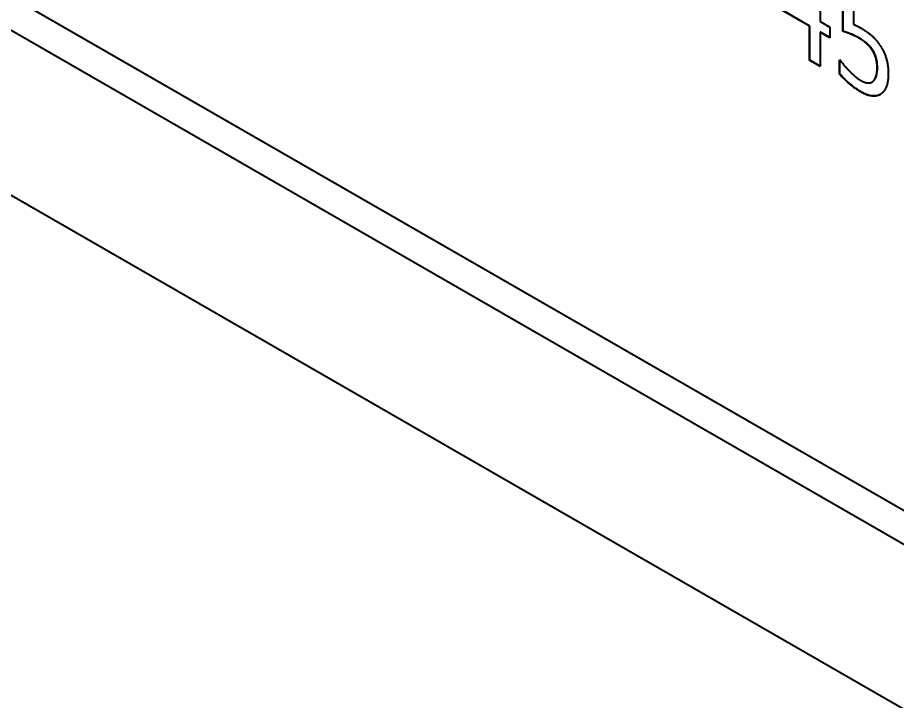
# Model space of a CAD drawing. Header units: millimetres. Extents: x 0 to 3364, y 0 to 2376.
# Drawn here: x 2988.65 to 2999.49, y 1869.62 to 1878.05 of the extents above; entities that cross this region are included whole.
import ezdxf

# ---------------------------------------------------------------- set-up
doc = ezdxf.new("R2010")
doc.units = ezdxf.units.MM
doc.header["$LTSCALE"] = 4
doc.layers.add('가시적인 것(ISO)', color=3, linetype='Continuous', lineweight=40, true_color=0x00ff00)
doc.layers.add('가시적인 좁은 것(ISO)', color=3, linetype='Continuous', lineweight=35, true_color=0x00ff00)

msp = doc.modelspace()

# ---------------------------------------------------------------- linework, layer by layer
at = {"layer": '가시적인 것(ISO)'}
for p, q in [((3021.0979, 1859.5693), (2972.2482, 1887.7)), ((2972.2517, 1887.702), (3021.0985, 1859.573)), ((3024.9608, 1854.8962), (2968.3923, 1887.4718)), ((2971.9243, 1887.4777), (3021.4217, 1858.974)), ((2998.5343, 1878.6706), (2998.5343, 1877.9979)), ((2998.8145, 1877.8772), (2998.8145, 1878.5093)), ((2998.818, 1877.8793), (2998.818, 1878.5072)), ((2998.4045, 1877.9404), (2997.9592, 1878.1968)), ((2998.408, 1877.9425), (2997.9628, 1878.1989)), ((2998.9443, 1878.2904), (2998.9443, 1877.9635)), ((2998.5343, 1877.9979), (2998.6537, 1877.9291)), ((2998.408, 1877.9425), (2998.4045, 1877.9404)), ((2998.4045, 1877.5191), (2998.4045, 1877.9404)), ((2998.408, 1877.5211), (2998.408, 1877.9425)), ((2998.6537, 1877.9291), (2998.6537, 1877.7969)), ((2998.818, 1877.8793), (2998.8145, 1877.8772)), ((2998.5378, 1877.8677), (2998.5343, 1877.8657)), ((2998.6537, 1877.7969), (2998.5343, 1877.8657)), ((2998.5343, 1877.8657), (2998.5343, 1877.4443)), ((2998.6537, 1877.801), (2998.5378, 1877.8677)), ((2999.1825, 1877.6426), (2999.1789, 1877.6405)), ((2998.408, 1877.5211), (2998.4045, 1877.5191)), ((2998.5343, 1877.4443), (2998.4045, 1877.5191)), ((2998.5343, 1877.4484), (2998.408, 1877.5211)), ((2998.7732, 1877.3504), (2998.7732, 1877.5244)), ((2998.7732, 1877.5244), (2998.7827, 1877.5189)), ((2998.7768, 1877.3525), (2998.7768, 1877.5223)), ((2998.7768, 1877.3525), (2998.7732, 1877.3504)), ((2999.1756, 1877.2545), (2999.172, 1877.2525)), ((2999.1876, 1877.263), (2999.1841, 1877.2609))]:
    msp.add_line(p, q, dxfattribs=at)
for points, degree in [([(2999.013, 1877.7927), (2998.9589, 1877.8239), (2998.848, 1877.8669), (2998.8145, 1877.8772)], 2), ([(2998.9443, 1877.9635), (2998.9683, 1877.9536), (2999.0165, 1877.9289), (2999.0354, 1877.918)], 2), ([(2999.0354, 1877.918), (2999.1127, 1877.8734), (2999.2202, 1877.7808), (2999.2692, 1877.7068)], 2), ([(2999.1789, 1877.6405), (2999.1497, 1877.6882), (2999.0655, 1877.7625), (2999.013, 1877.7927)], 2), ([(2999.2692, 1877.7068), (2999.3199, 1877.6319), (2999.3732, 1877.4621), (2999.3732, 1877.3508)], 2), ([(2999.2357, 1877.431), (2999.2357, 1877.4966), (2999.2064, 1877.5969), (2999.1789, 1877.6405)], 2), ([(2998.7827, 1877.5189), (2998.7981, 1877.4961), (2998.8566, 1877.4267), (2998.8918, 1877.3905)], 2), ([(2999.0371, 1877.1289), (2998.9649, 1877.1705), (2998.8248, 1877.2899), (2998.7732, 1877.3504)], 2), ([(2998.8918, 1877.3905), (2998.9314, 1877.3508), (2998.9976, 1877.2938), (2999.0388, 1877.27)], 2), ([(2999.1841, 1877.2609), (2999.209, 1877.2833), (2999.2357, 1877.3654), (2999.2357, 1877.431)], 2), ([(2999.3732, 1877.3508), (2999.3732, 1877.2623), (2999.3268, 1877.138), (2999.2846, 1877.1066)], 2), ([(2999.0388, 1877.27), (2999.0792, 1877.2468), (2999.1566, 1877.238), (2999.1841, 1877.2609)], 2), ([(2999.1756, 1877.2545), (2999.1798, 1877.257), (2999.1838, 1877.2598), (2999.1876, 1877.263)], 3), ([(2999.2846, 1877.1066), (2999.2417, 1877.0757), (2999.1153, 1877.0839), (2999.0371, 1877.1289)], 2)]:
    msp.add_open_spline(points, degree=degree, dxfattribs=at)
for points, knots in [([(2999.0166, 1877.7947), (2998.9631, 1877.8255), (2998.9219, 1877.8416), (2998.8796, 1877.858), (2998.8454, 1877.8708), (2998.818, 1877.8793)], [-0.036824367, -0.036824367, -0.036824367, -0.036824367, -0.023837502, -0.023837502, 0, 0, 0, 0]), ([(2999.1825, 1877.6426), (2999.1726, 1877.6586), (2999.1618, 1877.6736), (2999.1331, 1877.7077), (2999.118, 1877.7213), (2999.0805, 1877.7544), (2999.0482, 1877.7765), (2999.0166, 1877.7947)], [-0.037055496, -0.037055496, -0.037055496, -0.037055496, -0.032872752, -0.032872752, -0.026854879, -0.026854879, 0, 0, 0, 0]), ([(2999.2392, 1877.433), (2999.2392, 1877.456), (2999.2378, 1877.4807), (2999.2313, 1877.5235), (2999.2268, 1877.5438), (2999.2095, 1877.5935), (2999.1976, 1877.6185), (2999.1825, 1877.6426)], [-0.054055121, -0.054055121, -0.054055121, -0.054055121, -0.032612971, -0.032612971, -0.017068778, -0.017068778, 0, 0, 0, 0]), ([(2999.0406, 1877.131), (2998.9742, 1877.1692), (2998.924, 1877.2104), (2998.8568, 1877.2677), (2998.8147, 1877.3079), (2998.7768, 1877.3525)], [-0.05861252, -0.05861252, -0.05861252, -0.05861252, -0.036269509, -0.036269509, 0, 0, 0, 0]), ([(2999.1876, 1877.263), (2999.2092, 1877.2824), (2999.2202, 1877.309), (2999.2358, 1877.357), (2999.2392, 1877.3949), (2999.2392, 1877.433)], [-0.043880845, -0.043880845, -0.043880845, -0.043880845, -0.027959636, -0.027959636, 0, 0, 0, 0]), ([(2999.2747, 1877.1001), (2999.2632, 1877.0937), (2999.2508, 1877.089), (2999.2132, 1877.0802), (2999.1906, 1877.0809), (2999.1329, 1877.0864), (2999.0872, 1877.1042), (2999.0406, 1877.131)], [-0.060481597, -0.060481597, -0.060481597, -0.060481597, -0.053074983, -0.053074983, -0.039474073, -0.039474073, 0, 0, 0, 0])]:
    msp.add_open_spline(points, degree=3, knots=knots, dxfattribs=at)
at = {"layer": '가시적인 좁은 것(ISO)'}
for p, q in [((2999.0166, 1877.7947), (2999.013, 1877.7927)), ((2999.2392, 1877.433), (2999.2357, 1877.431)), ((2999.0406, 1877.131), (2999.0371, 1877.1289))]:
    msp.add_line(p, q, dxfattribs=at)

doc.saveas('drawing.dxf')
